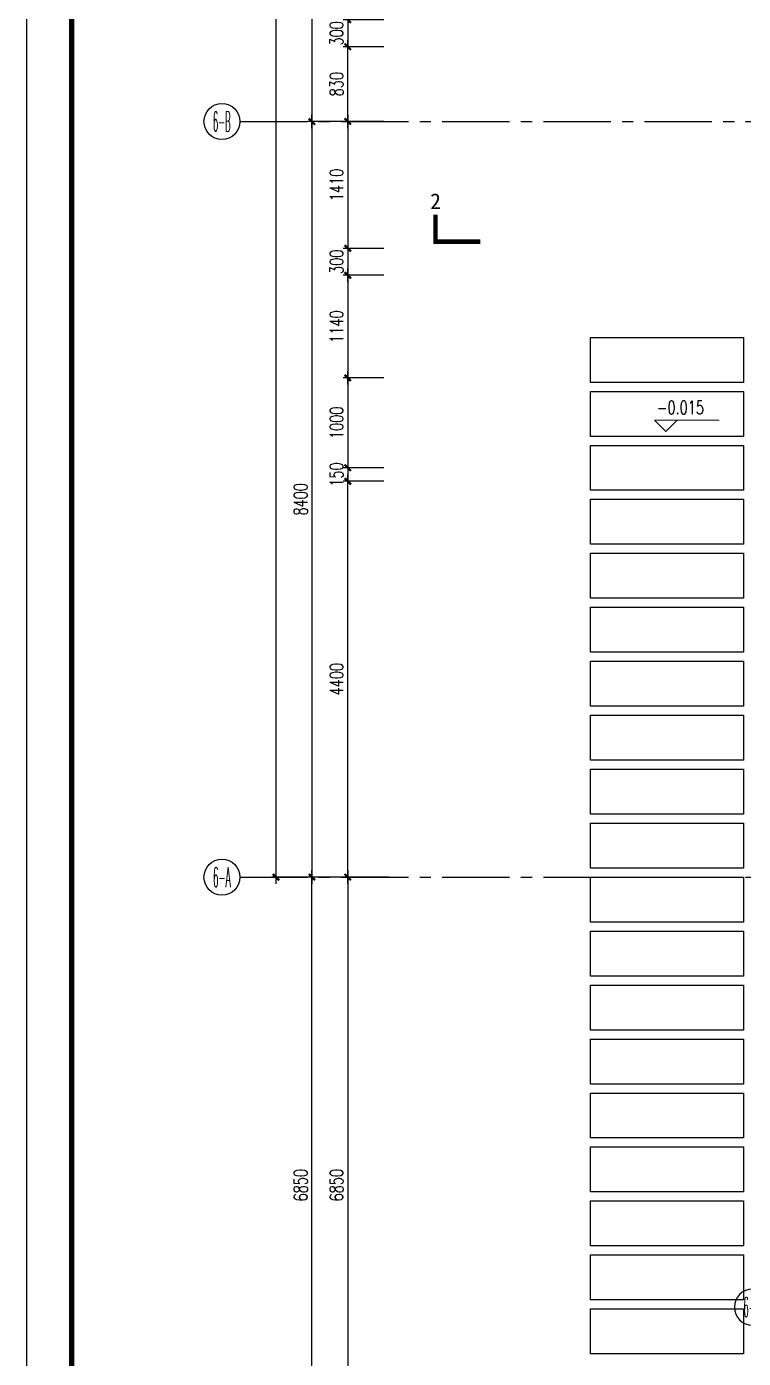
# Model space of a CAD drawing. Extents: x -395226 to -176901, y -140672 to 68263.
# Drawn here: x -336292 to -328320, y 19930 to 34735 of the extents above; entities that cross this region are included whole.
import ezdxf
from ezdxf.enums import TextEntityAlignment as Align

# ---------------------------------------------------------------- set-up
doc = ezdxf.new("R2010")
doc.units = 0
doc.header["$LTSCALE"] = 1000
doc.header["$MEASUREMENT"] = 0
doc.linetypes.add('ACAD_ISO08W100', pattern=[36, 24, -3, 6, -3])
doc.linetypes.add('Plans$0$CENTER2', pattern=[1.125, 0.75, -0.125, 0.125, -0.125])
doc.layers.get('0').update_dxf_attribs({"linetype": 'CONTINUOUS'})
doc.layers.get('Defpoints').update_dxf_attribs({"linetype": 'CONTINUOUS'})
for name, color, linetype in [('A-AXIS', 3, 'CONTINUOUS'), ('A-AXIS-TEXT', 7, 'CONTINUOUS'), ('A-DIM', 201, 'CONTINUOUS'), ('A-DOTE', 8, 'ACAD_ISO08W100'), ('A-NOTE', 150, 'CONTINUOUS'), ('A-PAVE', 17, 'CONTINUOUS'), ('A-PUB-DIM', 3, 'CONTINUOUS'), ('Plans$0$Grid', 9, 'Plans$0$CENTER2'), ('图框', 7, 'CONTINUOUS')]:
    doc.layers.add(name, color=color, linetype=linetype)
doc.layers.add('A-LEVEL', color=135, linetype='CONTINUOUS', lineweight=0)
doc.styles.add('COMPLEX', font='COMPLEX')
doc.styles.add('DIM_FONT', font='SIMPLEX', dxfattribs={"width": 0.7, "bigfont": 'GBCBIG'})
doc.styles.add('HT', font='SIMHEI.TTF')
doc.styles.add('TJHZTXT', font='tjromans.shx', dxfattribs={"width": 0.8, "bigfont": 'tjhztxt.shx'})
doc.styles.add('zjz', font='tjromans.shx', dxfattribs={"width": 0.7, "height": 500, "bigfont": 'tjhztxt.shx'})
doc.dimstyles.new('DIM100', dxfattribs={"dimscale": 100, "dimtxt": 3, "dimasz": 0.01, "dimexe": 1, "dimexo": 1, "dimgap": 1, "dimtad": 1, "dimdec": 0, "dimzin": 0, "dimdsep": 46, "dimtxsty": 'DIM_FONT', "dimblk1": '_DIMX', "dimblk2": '_DIMX', "dimsah": 1, "dimcen": 0.01, "dimclrd": 256, "dimclre": 256, "dimclrt": 7, "dimadec": 0, "dimazin": 0, "dimtfac": 1, "dimtdec": 0, "dimtix": 1, "dimtmove": 2, "dimatfit": 3, "dimldrblk": '_DIMX', "dimfxl": 0, "dimtolj": 1, "dimtzin": 5, "dimarcsym": 0})

# ---------------------------------------------------------------- blocks, each defined once
blk = doc.blocks.new('_DIMX')
blk.add_line((-150, 0), (150, 0))
at = {"const_width": 50}
blk.add_lwpolyline([(-70, -70), (70, 70)], dxfattribs=at)
blk = doc.blocks.new('*D487')
at = {"layer": 'A-PUB-DIM', "lineweight": -2}
for p, q in [((-26848, 6000), (-27448, 6000)), ((-27398, 6000), (-27398, -2399)), ((-26848, -2400), (-27448, -2400))]:
    blk.add_line(p, q, dxfattribs=at)
at = {"layer": 'Defpoints', "color": 0}
for p in [(-26798, 6000), (-27398, -2400), (-26798, -2400)]:
    blk.add_point(p, dxfattribs=at)
at = {"layer": 'A-PUB-DIM', "lineweight": -2, "xscale": 0.5, "yscale": 0.5, "zscale": 0.5}
for p, rotation in [((-27398, 6000), 90), ((-27398, -2400), 270)]:
    blk.add_blockref('_DIMX', p, dxfattribs=dict(at, rotation=rotation))
at = {"layer": 'A-PUB-DIM', "insert": (-27523, 1800), "char_height": 150, "attachment_point": 5, "rotation": 90, "style": 'DIM_FONT'}
blk.add_mtext('\\A1;8400', dxfattribs=at)
blk = doc.blocks.new('*D488')
at = {"layer": 'A-PUB-DIM', "lineweight": -2}
for p, q in [((-26848, -2400), (-27448, -2400)), ((-27398, -2400), (-27398, -10799)), ((-26848, -10800), (-27448, -10800))]:
    blk.add_line(p, q, dxfattribs=at)
at = {"layer": 'Defpoints', "color": 0}
for p in [(-26798, -2400), (-27398, -10800), (-26798, -10800)]:
    blk.add_point(p, dxfattribs=at)
at = {"layer": 'A-PUB-DIM', "lineweight": -2, "xscale": 0.5, "yscale": 0.5, "zscale": 0.5}
for p, rotation in [((-27398, -2400), 90), ((-27398, -10800), 270)]:
    blk.add_blockref('_DIMX', p, dxfattribs=dict(at, rotation=rotation))
at = {"layer": 'A-PUB-DIM', "insert": (-27523, -6600), "char_height": 150, "attachment_point": 5, "rotation": 90, "style": 'DIM_FONT'}
blk.add_mtext('\\A1;8400', dxfattribs=at)
blk = doc.blocks.new('*D489')
at = {"layer": 'A-PUB-DIM', "lineweight": -2}
for p, q in [((-26540, 19840), (-27848, 19840)), ((-27798, 19840), (-27798, -10799)), ((-26540, -10800), (-27848, -10800))]:
    blk.add_line(p, q, dxfattribs=at)
at = {"layer": 'Defpoints', "color": 0}
for p in [(-26490, 19840), (-27798, -10800), (-26490, -10800)]:
    blk.add_point(p, dxfattribs=at)
at = {"layer": 'A-PUB-DIM', "lineweight": -2, "xscale": 0.5, "yscale": 0.5, "zscale": 0.5}
for p, rotation in [((-27798, 19840), 90), ((-27798, -10800), 270)]:
    blk.add_blockref('_DIMX', p, dxfattribs=dict(at, rotation=rotation))
at = {"layer": 'A-PUB-DIM', "insert": (-27923, 4520), "char_height": 150, "attachment_point": 5, "rotation": 90, "style": 'DIM_FONT'}
blk.add_mtext('\\A1;30640', dxfattribs=at)
blk = doc.blocks.new('_AXISO')
blk.add_circle((0, 0), 0.5)
at = {"layer": 'A-AXIS-TEXT', "style": 'COMPLEX', "width": 1.041667}
blk.add_attdef('A', text='', height=0.56, dxfattribs=at).set_placement((-0.25, -0.28), (0.25, -0.28), align=Align.FIT)
blk = doc.blocks.new('*D475')
at = {"layer": 'A-PUB-DIM', "lineweight": -2}
for p, q in [((-26848, -10800), (-27448, -10800)), ((-27398, -17650), (-27398, -10800)), ((-26848, -17650), (-27448, -17650))]:
    blk.add_line(p, q, dxfattribs=at)
at = {"layer": 'Defpoints', "color": 0}
for p in [(-27398, -10800), (-26798, -10800), (-26798, -17650)]:
    blk.add_point(p, dxfattribs=at)
at = {"layer": 'A-PUB-DIM', "lineweight": -2, "xscale": 0.5, "yscale": 0.5, "zscale": 0.5}
for p, rotation in [((-27398, -10800), 90), ((-27398, -17650), 270)]:
    blk.add_blockref('_DIMX', p, dxfattribs=dict(at, rotation=rotation))
at = {"layer": 'A-PUB-DIM', "insert": (-27523, -14225), "char_height": 150, "attachment_point": 5, "rotation": 90, "style": 'DIM_FONT'}
blk.add_mtext('\\A1;6850', dxfattribs=at)
blk = doc.blocks.new('*D349')
at = {"layer": 'A-DIM', "lineweight": -2}
for p, q in [((-332320, 34810), (-332770, 34810)), ((-332720, 34810), (-332720, 34811)), ((-332720, 34810), (-332720, 34510)), ((-332320, 34510), (-332770, 34510)), ((-332720, 34509), (-332720, 34509))]:
    blk.add_line(p, q, dxfattribs=at)
at = {"layer": 'Defpoints', "color": 0}
for p in [(-332270, 34810), (-332720, 34510), (-332270, 34510)]:
    blk.add_point(p, dxfattribs=at)
at = {"layer": 'A-DIM', "lineweight": -2, "xscale": 0.5, "yscale": 0.5, "zscale": 0.5}
for p, rotation in [((-332720, 34810), 270), ((-332720, 34510), 90)]:
    blk.add_blockref('_DIMX', p, dxfattribs=dict(at, rotation=rotation))
at = {"layer": 'A-DIM', "insert": (-332845, 34660), "char_height": 150, "attachment_point": 5, "rotation": 90, "style": 'DIM_FONT'}
blk.add_mtext('\\A1;300', dxfattribs=at)
blk = doc.blocks.new('*D350')
at = {"layer": 'A-DIM', "lineweight": -2}
for p, q in [((-332320, 33680), (-332770, 33680)), ((-332720, 33679), (-332720, 32270)), ((-332320, 32270), (-332770, 32270))]:
    blk.add_line(p, q, dxfattribs=at)
at = {"layer": 'Defpoints', "color": 0}
for p in [(-332270, 33680), (-332720, 32270), (-332270, 32270)]:
    blk.add_point(p, dxfattribs=at)
at = {"layer": 'A-DIM', "lineweight": -2, "xscale": 0.5, "yscale": 0.5, "zscale": 0.5}
for p, rotation in [((-332720, 33680), 90), ((-332720, 32270), 270)]:
    blk.add_blockref('_DIMX', p, dxfattribs=dict(at, rotation=rotation))
at = {"layer": 'A-DIM', "insert": (-332845, 32975), "char_height": 150, "attachment_point": 5, "rotation": 90, "style": 'DIM_FONT'}
blk.add_mtext('\\A1;1410', dxfattribs=at)
blk = doc.blocks.new('*D351')
at = {"layer": 'A-DIM', "lineweight": -2}
for p, q in [((-332320, 32270), (-332770, 32270)), ((-332720, 32270), (-332720, 32271)), ((-332720, 32270), (-332720, 31970)), ((-332320, 31970), (-332770, 31970)), ((-332720, 31969), (-332720, 31969))]:
    blk.add_line(p, q, dxfattribs=at)
at = {"layer": 'Defpoints', "color": 0}
for p in [(-332270, 32270), (-332720, 31970), (-332270, 31970)]:
    blk.add_point(p, dxfattribs=at)
at = {"layer": 'A-DIM', "lineweight": -2, "xscale": 0.5, "yscale": 0.5, "zscale": 0.5}
for p, rotation in [((-332720, 32270), 270), ((-332720, 31970), 90)]:
    blk.add_blockref('_DIMX', p, dxfattribs=dict(at, rotation=rotation))
at = {"layer": 'A-DIM', "insert": (-332845, 32120), "char_height": 150, "attachment_point": 5, "rotation": 90, "style": 'DIM_FONT'}
blk.add_mtext('\\A1;300', dxfattribs=at)
blk = doc.blocks.new('*D352')
at = {"layer": 'A-DIM', "lineweight": -2}
for p, q in [((-332320, 31970), (-332770, 31970)), ((-332720, 31969), (-332720, 30830)), ((-332320, 30830), (-332770, 30830))]:
    blk.add_line(p, q, dxfattribs=at)
at = {"layer": 'Defpoints', "color": 0}
for p in [(-332270, 31970), (-332720, 30830), (-332270, 30830)]:
    blk.add_point(p, dxfattribs=at)
at = {"layer": 'A-DIM', "lineweight": -2, "xscale": 0.5, "yscale": 0.5, "zscale": 0.5}
for p, rotation in [((-332720, 31970), 90), ((-332720, 30830), 270)]:
    blk.add_blockref('_DIMX', p, dxfattribs=dict(at, rotation=rotation))
at = {"layer": 'A-DIM', "insert": (-332845, 31400), "char_height": 150, "attachment_point": 5, "rotation": 90, "style": 'DIM_FONT'}
blk.add_mtext('\\A1;1140', dxfattribs=at)
blk = doc.blocks.new('*D353')
at = {"layer": 'A-DIM', "lineweight": -2}
for p, q in [((-332320, 30830), (-332770, 30830)), ((-332720, 30829), (-332720, 29830)), ((-332320, 29830), (-332770, 29830))]:
    blk.add_line(p, q, dxfattribs=at)
at = {"layer": 'Defpoints', "color": 0}
for p in [(-332270, 30830), (-332720, 29830), (-332270, 29830)]:
    blk.add_point(p, dxfattribs=at)
at = {"layer": 'A-DIM', "lineweight": -2, "xscale": 0.5, "yscale": 0.5, "zscale": 0.5}
for p, rotation in [((-332720, 30830), 90), ((-332720, 29830), 270)]:
    blk.add_blockref('_DIMX', p, dxfattribs=dict(at, rotation=rotation))
at = {"layer": 'A-DIM', "insert": (-332845, 30330), "char_height": 150, "attachment_point": 5, "rotation": 90, "style": 'DIM_FONT'}
blk.add_mtext('\\A1;1000', dxfattribs=at)
blk = doc.blocks.new('*D354')
at = {"layer": 'A-DIM', "lineweight": -2}
for p, q in [((-332320, 29830), (-332770, 29830)), ((-332720, 29830), (-332720, 29831)), ((-332720, 29830), (-332720, 29680)), ((-332320, 29680), (-332770, 29680)), ((-332720, 29679), (-332720, 29679))]:
    blk.add_line(p, q, dxfattribs=at)
at = {"layer": 'Defpoints', "color": 0}
for p in [(-332270, 29830), (-332720, 29680), (-332270, 29680)]:
    blk.add_point(p, dxfattribs=at)
at = {"layer": 'A-DIM', "lineweight": -2, "xscale": 0.5, "yscale": 0.5, "zscale": 0.5}
for p, rotation in [((-332720, 29830), 270), ((-332720, 29680), 90)]:
    blk.add_blockref('_DIMX', p, dxfattribs=dict(at, rotation=rotation))
at = {"layer": 'A-DIM', "insert": (-332845, 29755), "char_height": 150, "attachment_point": 5, "rotation": 90, "style": 'DIM_FONT'}
blk.add_mtext('\\A1;150', dxfattribs=at)
blk = doc.blocks.new('*D357')
at = {"layer": 'A-DIM', "lineweight": -2}
for p, q in [((-332320, 34510), (-332770, 34510)), ((-332720, 33680), (-332720, 34509)), ((-332320, 33680), (-332770, 33680))]:
    blk.add_line(p, q, dxfattribs=at)
at = {"layer": 'Defpoints', "color": 0}
for p in [(-332720, 34510), (-332270, 34510), (-332270, 33680)]:
    blk.add_point(p, dxfattribs=at)
at = {"layer": 'A-DIM', "lineweight": -2, "xscale": 0.5, "yscale": 0.5, "zscale": 0.5}
for p, rotation in [((-332720, 34510), 90), ((-332720, 33680), 270)]:
    blk.add_blockref('_DIMX', p, dxfattribs=dict(at, rotation=rotation))
at = {"layer": 'A-DIM', "insert": (-332845, 34095), "char_height": 150, "attachment_point": 5, "rotation": 90, "style": 'DIM_FONT'}
blk.add_mtext('\\A1;830', dxfattribs=at)
blk = doc.blocks.new('A$C27EA7CCC')
at = {"layer": 'A-LEVEL', "linetype": 'ByBlock'}
blk.add_lwpolyline([(1018, 509), (509, 0), (0, 509), (2880, 509)], dxfattribs=at)
at = {"layer": 'A-LEVEL', "style": 'zjz', "width": 0.7}
for tag, p in [('-6.000（建筑）', (3635, 1346)), ('-6.300（结构）', (3635, 645))]:
    blk.add_attdef(tag, text='', height=600, dxfattribs=at).set_placement(p, align=Align.RIGHT)
blk = doc.blocks.new('*D471')
at = {"layer": 'A-DIM', "lineweight": -2}
for p, q in [((-332320, 29680), (-332770, 29680)), ((-332720, 25280), (-332720, 29679)), ((-332320, 25280), (-332770, 25280))]:
    blk.add_line(p, q, dxfattribs=at)
at = {"layer": 'Defpoints', "color": 0}
for p in [(-332720, 29680), (-332270, 29680), (-332270, 25280)]:
    blk.add_point(p, dxfattribs=at)
at = {"layer": 'A-DIM', "lineweight": -2, "xscale": 0.5, "yscale": 0.5, "zscale": 0.5}
for p, rotation in [((-332720, 29680), 90), ((-332720, 25280), 270)]:
    blk.add_blockref('_DIMX', p, dxfattribs=dict(at, rotation=rotation))
at = {"layer": 'A-DIM', "insert": (-332845, 27480), "char_height": 150, "attachment_point": 5, "rotation": 90, "style": 'DIM_FONT'}
blk.add_mtext('\\A1;4400', dxfattribs=at)
blk = doc.blocks.new('*D472')
at = {"layer": 'A-DIM', "lineweight": -2}
for p, q in [((-332320, 25280), (-332770, 25280)), ((-332720, 25279), (-332720, 18430)), ((-332320, 18430), (-332770, 18430))]:
    blk.add_line(p, q, dxfattribs=at)
at = {"layer": 'Defpoints', "color": 0}
for p in [(-332270, 25280), (-332720, 18430), (-332270, 18430)]:
    blk.add_point(p, dxfattribs=at)
at = {"layer": 'A-DIM', "lineweight": -2, "xscale": 0.5, "yscale": 0.5, "zscale": 0.5}
for p, rotation in [((-332720, 25280), 90), ((-332720, 18430), 270)]:
    blk.add_blockref('_DIMX', p, dxfattribs=dict(at, rotation=rotation))
at = {"layer": 'A-DIM', "insert": (-332845, 21855), "char_height": 150, "attachment_point": 5, "rotation": 90, "style": 'DIM_FONT'}
blk.add_mtext('\\A1;6850', dxfattribs=at)
blk = doc.blocks.new('TJAD_TK_A0')
at = {"layer": '图框'}
blk.add_line((973, -441.7), (2162, -441.7), dxfattribs=at)
at = {"layer": '图框', "const_width": 1.2}
blk.add_lwpolyline([(2152, -431.7), (2152, 389.3), (998, 389.3), (998, -431.7)], close=True, dxfattribs=at)
blk = doc.blocks.new('Grid')
at = {"layer": 'Plans$0$Grid', "color": 8}
for p, q in [((-28198.2, -2400), (8601.8, -2400)), ((-28198.2, -10800), (8601.8, -10800))]:
    blk.add_line(p, q, dxfattribs=at)
at = {"layer": 'A-AXIS'}
ref = blk.add_blockref('_AXISO', (-28398.2, -2400), dxfattribs=dict(at, xscale=400.0000000232831, yscale=399.9999999941792, zscale=400))
ref.add_attrib('A', '6-B', dxfattribs={"layer": 'A-AXIS-TEXT', "height": 224, "style": 'COMPLEX', "width": 0.292092}).set_placement((-28498.2, -2512), (-28301.9, -2512), align=Align.FIT)
ref = blk.add_blockref('_AXISO', (-28398.2, -10800), dxfattribs=dict(at, xscale=400.0000000232831, yscale=399.9999999941792, zscale=400))
ref.add_attrib('A', '6-A', dxfattribs={"layer": 'A-AXIS-TEXT', "height": 224, "style": 'COMPLEX', "width": 0.287528}).set_placement((-28498.2, -10912), (-28301.9, -10912), align=Align.FIT)
ref = blk.add_blockref('_AXISO', (-22498.2, -15580), dxfattribs=dict(at, xscale=-400.0000000232831, yscale=399.9999999941792, zscale=400, rotation=180))
ref.add_attrib('A', '6-1', dxfattribs={"layer": 'A-AXIS-TEXT', "height": 224, "style": 'COMPLEX', "width": 0.334578}).set_placement((-22598.2, -15692), (-22401.9, -15692), align=Align.FIT)
at = {"layer": 'A-PUB-DIM'}
for base, p1, p2, angle, picture, middle in [((-27798.2, -10800), (-26489.8, 19840), (-26489.8, -10800), 90, '*D489', (-27923.2, 4520)), ((-27398.2, -2400), (-26797.5, 6000), (-26797.5, -2400), 90, '*D487', (-27523.2, 1800)), ((-27398.2, -10800), (-26797.5, -2400), (-26797.5, -10800), 90, '*D488', (-27523.2, -6600)), ((-27398.2, -10800), (-26797.5, -17650), (-26797.5, -10800), 270, '*D475', (-27523.2, -14225))]:
    dim = blk.add_linear_dim(base=base, p1=p1, p2=p2, angle=angle, dimstyle='DIM100', override={"dimscale": 50, "dimclrt": 256}, dxfattribs=at)
    dim.commit()
    dim.dimension.update_dxf_attribs({"geometry": picture, "text_midpoint": middle})

msp = doc.modelspace()

# ---------------------------------------------------------------- linework, layer by layer
at = {"layer": 'A-NOTE', "const_width": 50}
msp.add_lwpolyline([(-331743.8, 32643.6), (-331743.8, 32343.6), (-331243.8, 32343.6)], dxfattribs=at)
at = {"layer": 'A-PAVE'}
for points in [[(-330019.5, 31279.8), (-328319.5, 31279.8), (-328319.5, 30779.8), (-330019.5, 30779.8)], [(-330019.5, 30679.8), (-328319.5, 30679.8), (-328319.5, 30179.8), (-330019.5, 30179.8)], [(-330019.5, 30079.8), (-328319.5, 30079.8), (-328319.5, 29579.8), (-330019.5, 29579.8)], [(-330019.5, 29479.8), (-328319.5, 29479.8), (-328319.5, 28979.8), (-330019.5, 28979.8)], [(-330019.5, 28879.8), (-328319.5, 28879.8), (-328319.5, 28379.8), (-330019.5, 28379.8)], [(-330019.5, 28279.8), (-328319.5, 28279.8), (-328319.5, 27779.8), (-330019.5, 27779.8)], [(-330019.5, 27679.8), (-328319.5, 27679.8), (-328319.5, 27179.8), (-330019.5, 27179.8)], [(-330019.5, 27079.8), (-328319.5, 27079.8), (-328319.5, 26579.8), (-330019.5, 26579.8)], [(-330019.5, 26479.8), (-328319.5, 26479.8), (-328319.5, 25979.8), (-330019.5, 25979.8)], [(-330019.5, 25879.8), (-328319.5, 25879.8), (-328319.5, 25379.8), (-330019.5, 25379.8)], [(-330019.5, 25279.8), (-328319.5, 25279.8), (-328319.5, 24779.8), (-330019.5, 24779.8)], [(-330019.5, 24679.8), (-328319.5, 24679.8), (-328319.5, 24179.8), (-330019.5, 24179.8)], [(-330019.5, 24079.8), (-328319.5, 24079.8), (-328319.5, 23579.8), (-330019.5, 23579.8)], [(-330019.5, 23479.8), (-328319.5, 23479.8), (-328319.5, 22979.8), (-330019.5, 22979.8)], [(-330019.5, 22879.8), (-328319.5, 22879.8), (-328319.5, 22379.8), (-330019.5, 22379.8)], [(-330019.5, 22279.8), (-328319.5, 22279.8), (-328319.5, 21779.8), (-330019.5, 21779.8)], [(-330019.5, 21679.8), (-328319.5, 21679.8), (-328319.5, 21179.8), (-330019.5, 21179.8)], [(-330019.5, 21079.8), (-328319.5, 21079.8), (-328319.5, 20579.8), (-330019.5, 20579.8)], [(-330019.5, 20479.8), (-328319.5, 20479.8), (-328319.5, 19979.8), (-330019.5, 19979.8)]]:
    msp.add_lwpolyline(points, close=True, dxfattribs=at)

# ---------------------------------------------------------------- block references
at = {"layer": 'A-DOTE'}
msp.add_blockref('Grid', (-305721.3, 36079.8), dxfattribs=at)
at = {"layer": 'A-LEVEL', "linetype": 'ByBlock'}
ref = msp.add_blockref('A$C27EA7CCC', (-329309.2, 30233), dxfattribs=dict(at, xscale=0.25, yscale=0.25, zscale=0.25))
ref.add_attrib('-6.000（建筑）', '-0.015', dxfattribs={"height": 150, "style": 'TJHZTXT', "width": 0.7}).set_placement((-328758.7, 30425.4), align=Align.RIGHT)
at = {"layer": '图框', "xscale": 50, "yscale": 50, "zscale": 50, "rotation": 270}
msp.add_blockref('TJAD_TK_A0', (-314207.3, 116912.9), dxfattribs=at)

# ---------------------------------------------------------------- texts
at = {"layer": 'A-NOTE', "style": 'HT'}
msp.add_attdef('2', text='1', height=175, dxfattribs=at).set_placement((-331743.8, 32793.6), align=Align.MIDDLE)

# ---------------------------------------------------------------- dimensions: what is measured, and where the dimension line sits
at = {"layer": 'A-DIM'}
for p1, p2, distance, picture, middle in [((-332269.5, 34809.8), (-332269.5, 34509.8), -450, '*D349', (-332844.5, 34659.8)), ((-332269.5, 33679.8), (-332269.5, 34509.8), 450, '*D357', (-332844.5, 34094.8)), ((-332269.5, 33679.8), (-332269.5, 32269.8), -450, '*D350', (-332844.5, 32974.8)), ((-332269.5, 32269.8), (-332269.5, 31969.8), -450, '*D351', (-332844.5, 32119.8)), ((-332269.5, 31969.8), (-332269.5, 30829.8), -450, '*D352', (-332844.5, 31399.8)), ((-332269.5, 30829.8), (-332269.5, 29829.8), -450, '*D353', (-332844.5, 30329.8)), ((-332269.5, 29829.8), (-332269.5, 29679.8), -450, '*D354', (-332844.5, 29754.8)), ((-332269.5, 25279.8), (-332269.5, 29679.8), 450, '*D471', (-332844.5, 27479.8)), ((-332269.5, 25279.8), (-332269.5, 18429.8), -450, '*D472', (-332844.5, 21854.8))]:
    dim = msp.add_aligned_dim(p1=p1, p2=p2, distance=distance, dimstyle='DIM100', override={"dimscale": 50, "dimclrt": 256}, dxfattribs=at)
    dim.commit()
    dim.dimension.update_dxf_attribs({"geometry": picture, "text_midpoint": middle})

doc.saveas('drawing.dxf')
